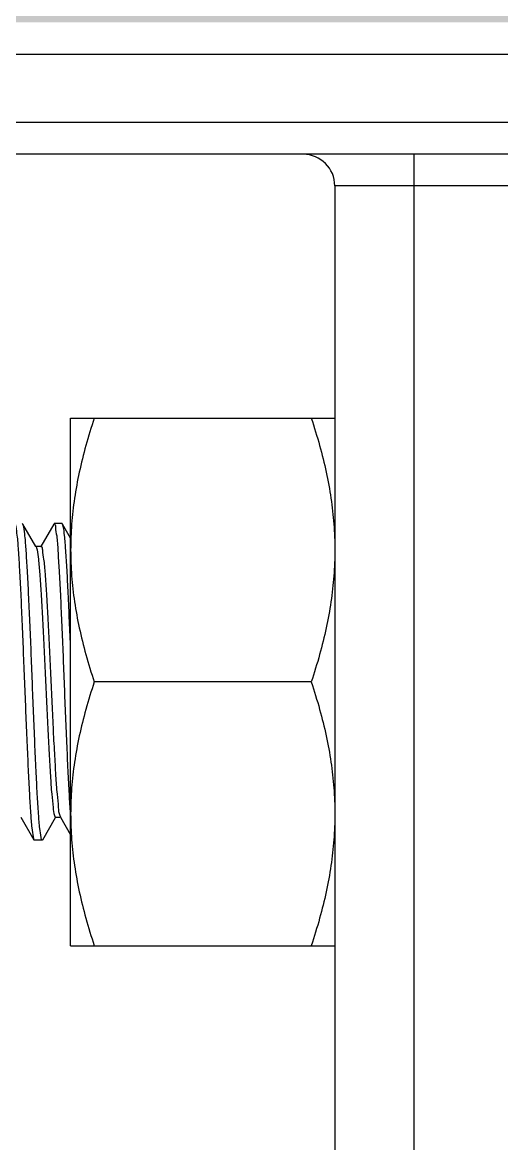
# Model space of a CAD drawing. Extents: x 69728788 to 150676229, y 20327566 to 43663798.
# Drawn here: x 75465838.5 to 75465923.1, y 20755935.9 to 20756134.3 of the extents above; entities that cross this region are included whole.
import ezdxf

# ---------------------------------------------------------------- set-up
doc = ezdxf.new("R2010")
doc.units = 0
doc.header["$LTSCALE"] = 1000
doc.header["$MEASUREMENT"] = 0
doc.layers.get('0').update_dxf_attribs({"linetype": 'CONTINUOUS'})
for name, color, linetype in [('02___PRT_ALL_AXES', 7, 'CONTINUOUS'), ('03___PRT_ALL_CURVES', 7, 'CONTINUOUS'), ('11122', 7, 'CONTINUOUS')]:
    doc.layers.add(name, color=color, linetype=linetype)

msp = doc.modelspace()

# ---------------------------------------------------------------- hatches: boundary and pattern name
at = {"layer": '11122'}
h = msp.add_hatch(dxfattribs=at)
h.set_pattern_fill('AR-CONC', color=256, scale=50, style=0)
h.set_pattern_definition([(50, (74975082.3, 21395942.1), (358.63009, -31.37607), [37.5, -412.5]), (355, (74975082.3, 21395942.1), (-69.37567, 376.09607), [30, -330]), (100.4514, (74975112.18, 21395939.5), (289.25469, 344.71977), [31.8701, -350.57106]), (46.1842, (74975082.3, 21396042.1), (533.62052, -82.7595), [56.25, -618.75]), (96.6356, (74975126.76, 21396035.2), (467.33135, 487.05894), [47.80514, -525.8565]), (351.1842, (74975082.3, 21396042.1), (467.33097, 487.0593), [45, -495]), (21, (74975132.3, 21396017.1), (298.45353, -201.30945), [37.5, -412.5]), (326, (74975132.3, 21396017.1), (121.65767, 362.57502), [30, -330]), (71.4514, (74975157.16, 21396000.32), (420.11131, 161.26525), [31.8701, -350.57106]), (37.5, (74975082.29, 21395942.1), (6.079928, 166.446927), [0, -326, 0, -335, 0, -331.25]), (7.5, (74975082.29, 21395942.1), (131.53477, 197.205856), [0, -191, 0, -318.5, 0, -126.25]), (327.5, (74974970.79, 21395942.1), (266.911218, -11.277436), [0, -125, 0, -390, 0, -517.5]), (317.5, (74974920.8, 21395942.1), (291.593085, 50.05249), [0, -162.5, 0, -259, 0, -367.5])])
edge = h.paths.add_edge_path()
edge.add_line((75462987.85, 20756457.53), (75462603.57, 20756540.89))
edge.add_line((75462603.57, 20756540.89), (75462788.69, 20756612.52))
edge.add_line((75462788.69, 20756404.22), (75462987.85, 20756457.53))
edge.add_line((75462788.69, 20756404.22), (75462788.69, 20756134.28))
edge.add_line((75462788.69, 20756853.4), (75462788.69, 20756612.52))
edge.add_line((75462788.69, 20756853.4), (75473449.6, 20756853.4))
edge.add_line((75462788.69, 20756134.28), (75473449.6, 20756134.28))
edge.add_line((75466885.08, 20756430.23), (75466844.48, 20756430.23))
edge.add_line((75466790.75, 20756480.32), (75466890.92, 20756480.32))
edge.add_line((75466837.19, 20756430.23), (75466796.59, 20756430.23))
edge.add_line((75466837.19, 20756398.36), (75466844.48, 20756398.36))
edge.add_line((75466796.59, 20756353.5), (75466796.44, 20756353.5))
edge.add_line((75466844.48, 20756361.94), (75466837.19, 20756361.94))
edge.add_line((75466885.23, 20756353.5), (75466885.08, 20756353.5))
edge.add_line((75466790.75, 20756480.32), (75466799.1, 20756430.23))
edge.add_line((75466890.92, 20756480.32), (75466882.57, 20756430.23))
edge.add_line((75466885.23, 20756361.94), (75466885.23, 20756134.28))
edge.add_line((75466885.08, 20756430.23), (75466885.08, 20756361.94))
edge.add_line((75466844.48, 20756430.23), (75466844.48, 20756361.94))
edge.add_line((75466837.19, 20756430.23), (75466837.19, 20756361.94))
edge.add_line((75466796.59, 20756430.23), (75466796.59, 20756361.94))
edge.add_line((75466796.44, 20756361.94), (75466796.44, 20756134.28))
edge.add_line((75466307.43, 20756480.61), (75466299.08, 20756430.48))
edge.add_line((75466307.43, 20756480.61), (75466207.18, 20756480.61))
edge.add_line((75466260.95, 20756430.48), (75466301.59, 20756430.48))
edge.add_line((75466213.03, 20756430.48), (75466253.66, 20756430.48))
edge.add_line((75466260.95, 20756398.58), (75466253.66, 20756398.58))
edge.add_line((75466301.59, 20756362.13), (75466301.74, 20756362.13))
edge.add_line((75466253.66, 20756362.13), (75466260.95, 20756362.13))
edge.add_line((75466212.88, 20756362.13), (75466213.03, 20756362.13))
edge.add_line((75466207.18, 20756480.61), (75466215.54, 20756430.48))
edge.add_line((75466212.88, 20756362.13), (75466212.88, 20756134.28))
edge.add_line((75466213.03, 20756430.48), (75466213.03, 20756362.13))
edge.add_line((75466253.66, 20756430.48), (75466253.66, 20756362.13))
edge.add_line((75466260.95, 20756430.48), (75466260.95, 20756362.13))
edge.add_line((75466301.59, 20756430.48), (75466301.59, 20756362.13))
edge.add_line((75466301.74, 20756362.13), (75466301.74, 20756134.28))
edge.add_line((75465727.44, 20756480.61), (75465735.79, 20756430.48))
edge.add_line((75465727.44, 20756480.61), (75465827.69, 20756480.61))
edge.add_line((75465773.92, 20756430.48), (75465733.28, 20756430.48))
edge.add_line((75465821.84, 20756430.48), (75465781.21, 20756430.48))
edge.add_line((75465773.92, 20756398.58), (75465781.21, 20756398.58))
edge.add_line((75465733.28, 20756362.13), (75465733.13, 20756362.13))
edge.add_line((75465781.21, 20756362.13), (75465773.92, 20756362.13))
edge.add_line((75465821.99, 20756362.13), (75465821.84, 20756362.13))
edge.add_line((75465827.69, 20756480.61), (75465819.34, 20756430.48))
edge.add_line((75465821.99, 20756362.13), (75465821.99, 20756134.28))
edge.add_line((75465821.84, 20756430.48), (75465821.84, 20756362.13))
edge.add_line((75465781.21, 20756430.48), (75465781.21, 20756362.13))
edge.add_line((75465773.92, 20756430.48), (75465773.92, 20756362.13))
edge.add_line((75465733.28, 20756430.48), (75465733.28, 20756362.13))
edge.add_line((75465733.13, 20756362.13), (75465733.13, 20756134.28))
edge.add_line((75469406.12, 20756430.23), (75469446.73, 20756430.23))
edge.add_line((75469500.45, 20756480.32), (75469400.28, 20756480.32))
edge.add_line((75469454.01, 20756430.23), (75469494.61, 20756430.23))
edge.add_line((75469454.01, 20756398.36), (75469446.73, 20756398.36))
edge.add_line((75469494.61, 20756353.5), (75469494.76, 20756353.5))
edge.add_line((75469446.73, 20756361.94), (75469454.01, 20756361.94))
edge.add_line((75469405.97, 20756353.5), (75469406.12, 20756353.5))
edge.add_line((75469500.45, 20756480.32), (75469492.1, 20756430.23))
edge.add_line((75469400.28, 20756480.32), (75469408.63, 20756430.23))
edge.add_line((75469405.97, 20756361.94), (75469405.97, 20756134.28))
edge.add_line((75469406.12, 20756430.23), (75469406.12, 20756361.94))
edge.add_line((75469446.73, 20756430.23), (75469446.73, 20756361.94))
edge.add_line((75469454.01, 20756430.23), (75469454.01, 20756361.94))
edge.add_line((75469494.61, 20756430.23), (75469494.61, 20756361.94))
edge.add_line((75469494.76, 20756361.94), (75469494.76, 20756134.28))
edge.add_line((75470564.08, 20756480.61), (75470555.72, 20756430.48))
edge.add_line((75470564.08, 20756480.61), (75470463.82, 20756480.61))
edge.add_line((75470517.59, 20756430.48), (75470558.23, 20756430.48))
edge.add_line((75470469.67, 20756430.48), (75470510.3, 20756430.48))
edge.add_line((75470517.59, 20756398.58), (75470510.3, 20756398.58))
edge.add_line((75470558.23, 20756362.13), (75470558.38, 20756362.13))
edge.add_line((75470510.3, 20756362.13), (75470517.59, 20756362.13))
edge.add_line((75470469.52, 20756362.13), (75470469.67, 20756362.13))
edge.add_line((75470463.82, 20756480.61), (75470472.18, 20756430.48))
edge.add_line((75470469.52, 20756362.13), (75470469.52, 20756134.28))
edge.add_line((75470469.67, 20756430.48), (75470469.67, 20756362.13))
edge.add_line((75470510.3, 20756430.48), (75470510.3, 20756362.13))
edge.add_line((75470517.59, 20756430.48), (75470517.59, 20756362.13))
edge.add_line((75470558.23, 20756430.48), (75470558.23, 20756362.13))
edge.add_line((75470558.38, 20756362.13), (75470558.38, 20756134.28))
edge.add_line((75469984.08, 20756480.61), (75469992.43, 20756430.48))
edge.add_line((75469984.08, 20756480.61), (75470084.33, 20756480.61))
edge.add_line((75470030.56, 20756430.48), (75469989.93, 20756430.48))
edge.add_line((75470078.49, 20756430.48), (75470037.85, 20756430.48))
edge.add_line((75470030.56, 20756398.58), (75470037.85, 20756398.58))
edge.add_line((75469989.93, 20756362.13), (75469989.78, 20756362.13))
edge.add_line((75470037.85, 20756362.13), (75470030.56, 20756362.13))
edge.add_line((75470078.64, 20756362.13), (75470078.49, 20756362.13))
edge.add_line((75470084.33, 20756480.61), (75470075.98, 20756430.48))
edge.add_line((75470078.64, 20756362.13), (75470078.64, 20756134.28))
edge.add_line((75470078.49, 20756430.48), (75470078.49, 20756362.13))
edge.add_line((75470037.85, 20756430.48), (75470037.85, 20756362.13))
edge.add_line((75470030.56, 20756430.48), (75470030.56, 20756362.13))
edge.add_line((75469989.93, 20756430.48), (75469989.93, 20756362.13))
edge.add_line((75469989.78, 20756362.13), (75469989.78, 20756134.28))
edge.add_line((75473648.77, 20756447.19), (75473264.48, 20756530.55))
edge.add_line((75473264.48, 20756530.55), (75473449.6, 20756602.18))
edge.add_line((75473449.6, 20756393.88), (75473648.77, 20756447.19))
edge.add_line((75473449.6, 20756393.88), (75473449.6, 20756123.94))
edge.add_line((75473449.6, 20756843.06), (75473449.6, 20756602.18))
edge.add_line((75472830.81, 20756480.08), (75472930.91, 20756480.08))
edge.add_line((75472877.22, 20756430.03), (75472836.65, 20756430.03))
edge.add_line((75472925.08, 20756430.03), (75472884.5, 20756430.03))
edge.add_line((75472877.22, 20756398.18), (75472884.5, 20756398.18))
edge.add_line((75472830.81, 20756480.08), (75472839.15, 20756430.03))
edge.add_line((75472925.08, 20756430.03), (75472925.08, 20756361.78))
edge.add_line((75472884.5, 20756430.03), (75472884.5, 20756361.78))
edge.add_line((75472877.22, 20756430.03), (75472877.22, 20756361.78))
edge.add_line((75472836.65, 20756430.03), (75472836.65, 20756361.78))
edge.add_line((75472930.91, 20756480.08), (75472922.57, 20756430.03))
edge.add_line((75472836.65, 20756361.78), (75472836.5, 20756361.78))
edge.add_line((75472884.5, 20756361.78), (75472877.22, 20756361.78))
edge.add_line((75472925.22, 20756361.78), (75472925.08, 20756361.78))
edge.add_line((75472925.22, 20756361.78), (75472925.22, 20756134.28))
edge.add_line((75472836.5, 20756361.78), (75472836.5, 20756134.28))

# ---------------------------------------------------------------- linework, layer by layer
at = {"color": 0, "linetype": 'Continuous'}
for p, q in [((75465690.69, 20756128.68), (75466344.02, 20756128.68)), ((75466344.02, 20756116.55), (75465690.69, 20756116.55)), ((75466338.42, 20756110.95), (75465696.29, 20756110.95)), ((75465907.69, 20755737.61), (75465907.69, 20756110.95)), ((75465893.69, 20756105.35), (75465893.69, 20755743.21)), ((75466141.02, 20756105.35), (75465893.69, 20756105.35)), ((75465838.58, 20756045.55), (75465838.5, 20756045.61)), ((75465840.88, 20756041.57), (75465838.58, 20756045.55)), ((75465844.03, 20756045.55), (75465841.74, 20756041.59)), ((75465844.03, 20756045.55), (75465844.1, 20756045.61)), ((75465845.58, 20756045.55), (75465845.5, 20756045.61)), ((75465847.02, 20756043.06), (75465845.58, 20756045.55)), ((75465840.93, 20756041.49), (75465840.88, 20756041.57)), ((75465841.77, 20756041.57), (75465840.93, 20756041.57)), ((75465838.22, 20755993.66), (75465840.53, 20755989.68)), ((75465842.08, 20755989.68), (75465844.37, 20755993.64)), ((75465844.34, 20755993.66), (75465845.18, 20755993.66)), ((75465845.18, 20755993.73), (75465845.22, 20755993.66)), ((75465845.22, 20755993.66), (75465847.02, 20755990.56)), ((75465846.95, 20755994.28), (75465847.02, 20755993.47)), ((75465840.53, 20755989.68), (75465840.6, 20755989.61)), ((75465842.08, 20755989.68), (75465842, 20755989.61))]:
    msp.add_line(p, q, dxfattribs=at)
msp.add_arc((75465888.09, 20756105.35), 5.6, 0, 90, dxfattribs=at)
for points, start_tangent, end_tangent in [([(75465837.1, 20756045.61), (75465837.31, 20756045.13), (75465837.53, 20756043.55), (75465837.76, 20756040.94), (75465837.97, 20756037.47), (75465838.19, 20756033.29), (75465838.41, 20756028.4), (75465838.63, 20756023.07), (75465838.85, 20756017.61)], (0.933344, -0.358982), (0.039757, -0.999209)), ([(75465840.25, 20756017.61), (75465840.04, 20756023.02), (75465839.82, 20756028.25), (75465839.6, 20756033.12), (75465839.38, 20756037.36), (75465839.16, 20756040.83), (75465838.95, 20756043.43), (75465838.73, 20756045.04), (75465838.58, 20756045.55)], (-0.039757, 0.999209), (-0.472755, 0.881194)), ([(75465844.1, 20756045.61), (75465844.11, 20756045.61), (75465844.33, 20756045.04), (75465844.55, 20756043.43), (75465844.76, 20756040.83), (75465844.98, 20756037.36), (75465845.2, 20756033.12), (75465845.42, 20756028.25), (75465845.64, 20756023.02), (75465845.85, 20756017.61)], (0.95085, 0.309652), (0.039757, -0.999209)), ([(75465847.02, 20756023.42), (75465846.81, 20756028.39), (75465846.59, 20756033.26), (75465846.38, 20756037.44), (75465846.16, 20756040.91), (75465845.93, 20756043.53), (75465845.71, 20756045.12), (75465845.57, 20756045.54)], (-0.040733, 0.99917), (-0.48609, 0.873909)), ([(75465840.93, 20756041.5), (75465841, 20756041.34)], (0.474517, -0.880247), (0.291356, -0.956615)), ([(75465841, 20756041.34), (75465841.09, 20756040.97), (75465841.32, 20756039.33), (75465841.56, 20756036.73), (75465841.79, 20756033.28), (75465842.03, 20756029.13), (75465842.26, 20756024.47), (75465842.5, 20756019.51), (75465842.73, 20756014.46), (75465842.97, 20756009.55), (75465843.2, 20756005), (75465843.44, 20756001.01), (75465843.67, 20755997.76), (75465843.91, 20755995.39), (75465844.14, 20755994.01), (75465844.36, 20755993.69)], (0.291356, -0.956615), (0.826116, -0.563501)), ([(75465841.77, 20756041.57), (75465841.78, 20756041.57), (75465842.02, 20756040.97), (75465842.25, 20756039.33), (75465842.49, 20756036.73), (75465842.73, 20756033.28), (75465842.96, 20756029.13), (75465843.2, 20756024.47), (75465843.43, 20756019.51), (75465843.67, 20756014.46), (75465843.9, 20756009.55), (75465844.14, 20756005), (75465844.37, 20756001.01), (75465844.61, 20755997.76), (75465844.84, 20755995.39), (75465845.08, 20755994.01)], (0.915311, 0.402748), (0.427002, -0.904251)), ([(75465838.85, 20756017.61), (75465839.07, 20756012.2), (75465839.29, 20756006.98), (75465839.51, 20756002.12), (75465839.72, 20755997.88), (75465839.94, 20755994.4), (75465840.16, 20755991.8), (75465840.38, 20755990.19), (75465840.52, 20755989.68)], (0.039757, -0.999209), (0.472977, -0.881075)), ([(75465842, 20755989.62), (75465841.8, 20755990.09), (75465841.57, 20755991.66), (75465841.35, 20755994.27), (75465841.13, 20755997.74), (75465840.92, 20756001.93), (75465840.69, 20756006.82), (75465840.47, 20756012.15), (75465840.25, 20756017.61)], (-0.925056, 0.37983), (-0.039757, 0.999209)), ([(75465845.85, 20756017.61), (75465846.07, 20756012.15), (75465846.29, 20756006.82), (75465846.52, 20756001.93), (75465846.73, 20755997.74), (75465846.95, 20755994.28)], (0.039757, -0.999209), (0.085084, -0.996374)), ([(75465845.08, 20755994.01), (75465845.22, 20755993.76)], (0.427002, -0.904251), (0.596616, -0.802527))]:
    msp.add_spline(points, degree=3, dxfattribs=dict(at, start_tangent=start_tangent, end_tangent=end_tangent))
at = {"layer": '02___PRT_ALL_AXES', "color": 0, "linetype": 'Continuous'}
for p, q in [((75465847.02, 20755970.95), (75465847.02, 20756064.28)), ((75465847.02, 20756064.28), (75465893.69, 20756064.28)), ((75465845.5, 20756045.61), (75465844.1, 20756045.61)), ((75465889.52, 20756017.61), (75465851.19, 20756017.61)), ((75465842, 20755989.61), (75465840.6, 20755989.61)), ((75465847.02, 20755970.95), (75465893.69, 20755970.95))]:
    msp.add_line(p, q, dxfattribs=at)
for points, start_tangent, end_tangent in [([(75465851.19, 20756064.28), (75465849.7, 20756059.41), (75465848.54, 20756054.72), (75465847.7, 20756050.11), (75465847.19, 20756045.53), (75465847.02, 20756040.95)], (-0.316228, -0.948683), (-0.000001, -1)), ([(75465889.52, 20756064.28), (75465891.01, 20756059.41), (75465892.16, 20756054.72), (75465893, 20756050.11), (75465893.51, 20756045.53), (75465893.69, 20756040.95)], (0.316228, -0.948683), (0.000001, -1)), ([(75465847.02, 20756040.95), (75465847.19, 20756036.37), (75465847.7, 20756031.78), (75465848.54, 20756027.17), (75465849.7, 20756022.48), (75465851.19, 20756017.61)], (0, -1), (0.316228, -0.948683)), ([(75465893.69, 20756040.95), (75465893.51, 20756036.37), (75465893, 20756031.78), (75465892.16, 20756027.17), (75465891.01, 20756022.48), (75465889.52, 20756017.61)], (0, -1), (-0.316228, -0.948683)), ([(75465851.19, 20756017.61), (75465849.7, 20756012.75), (75465848.54, 20756008.05), (75465847.7, 20756003.44), (75465847.19, 20755998.86), (75465847.02, 20755994.28)], (-0.316228, -0.948683), (-0.000001, -1)), ([(75465889.52, 20756017.61), (75465891.01, 20756012.75), (75465892.16, 20756008.05), (75465893, 20756003.44), (75465893.51, 20755998.86), (75465893.69, 20755994.28)], (0.316228, -0.948683), (0.000001, -1)), ([(75465847.02, 20755994.28), (75465847.19, 20755989.7), (75465847.7, 20755985.12), (75465848.54, 20755980.51), (75465849.7, 20755975.81), (75465851.19, 20755970.95)], (0, -1), (0.316228, -0.948683)), ([(75465893.69, 20755994.28), (75465893.51, 20755989.7), (75465893, 20755985.12), (75465892.16, 20755980.51), (75465891.01, 20755975.81), (75465889.52, 20755970.95)], (0, -1), (-0.316228, -0.948683))]:
    msp.add_spline(points, degree=3, dxfattribs=dict(at, start_tangent=start_tangent, end_tangent=end_tangent))
at = {"layer": '03___PRT_ALL_CURVES', "color": 0, "linetype": 'Continuous'}
msp.add_line((75465847.02, 20755970.95), (75465847.02, 20756064.28), dxfattribs=at)

doc.saveas('drawing.dxf')
